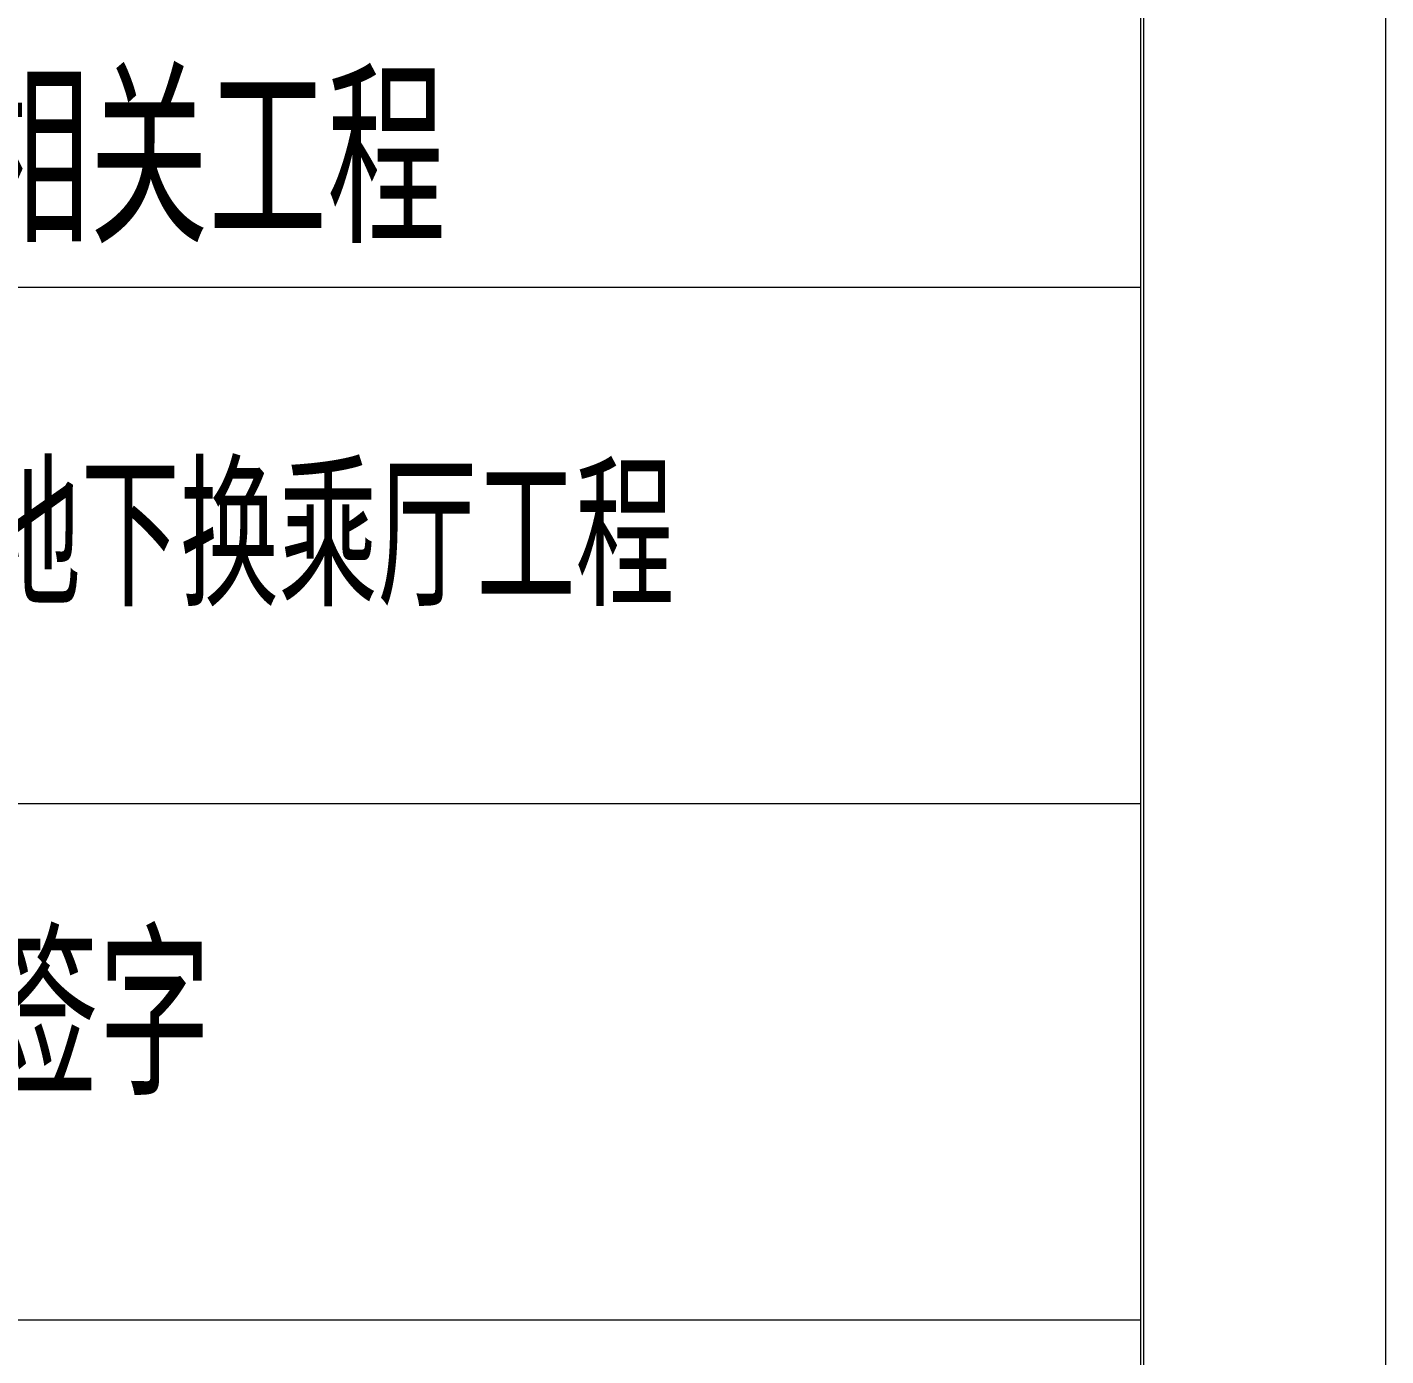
# Model space of a CAD drawing. Header units: millimetres. Extents: x 24 to 5990, y 50 to 4250.
# Drawn here: x 5711.3 to 5990, y 1313.5 to 1586.1 of the extents above; entities that cross this region are included whole.
import ezdxf

# ---------------------------------------------------------------- set-up
doc = ezdxf.new("R2010")
doc.units = ezdxf.units.MM
doc.linetypes.add('XKITLINE00', pattern=[0])
doc.layers.add('DrawingSheet', color=5, linetype='Continuous', lineweight=0)
doc.layers.add('OtherObjectType', color=1, linetype='Continuous', lineweight=0)
doc.styles.add('$TD_AUDIT_GENERATED_(32F)', font='ARIAL.TTF')

# ---------------------------------------------------------------- blocks, each defined once
blk = doc.blocks.new('*A7')
at = {"layer": 'DrawingSheet', "color": 5, "linetype": 'XKITLINE00', "lineweight": 0}
blk.add_line((5990, 50), (5990, 4250), dxfattribs=at)
blk = doc.blocks.new('*A9')
at = {"layer": 'OtherObjectType', "color": 7, "linetype": 'XKITLINE00', "lineweight": 0}
for p, q in [((5990, 50), (5990, 4250)), ((5939.69, 4202.98), (5939.69, 96)), ((5940.31, 4203.49), (5940.31, 96.51)), ((5399, 1532.79), (5939.69, 1532.79)), ((5399, 1426.85), (5939.69, 1426.85)), ((5399, 1320.9), (5939.69, 1320.9))]:
    blk.add_line(p, q, dxfattribs=at)
at = {"layer": 'OtherObjectType', "color": 7, "style": '$TD_AUDIT_GENERATED_(32F)', "width": 0.595}
for s, height, p in [('\\M+5C9CF\\M+5BAA3\\M+5B1A6\\M+5C9BD\\M+5D5BE\\M+5D5BE\\M+5B7BF\\M+5BCB0\\M+5CFE0\\M+5B9D8\\M+5B9A4\\M+5B3CC ', 30, (5505, 1545)), ('\\M+5BDBB\\M+5CDA8\\M+5BCAF\\M+5C9A2\\M+5D6D0\\M+5D0C4\\M+5BCB0\\M+5B5D8\\M+5CFC2\\M+5BBBB\\M+5B3CB\\M+5CCFC\\M+5B9A4\\M+5B3CC', 25, (5560, 1470)), ('\\M+5C9EE\\M+5BBAF\\M+5C9E8\\M+5BCC6\\M+5C7A9\\M+5D7D6', 28.252, (5611.36, 1370.09))]:
    blk.add_text(s, height=height, dxfattribs=at).set_placement(p)

msp = doc.modelspace()

# ---------------------------------------------------------------- block references
at = {"lineweight": 0}
for name in ['*A7', '*A9']:
    msp.add_blockref(name, (0, 0), dxfattribs=at)

doc.saveas('drawing.dxf')
